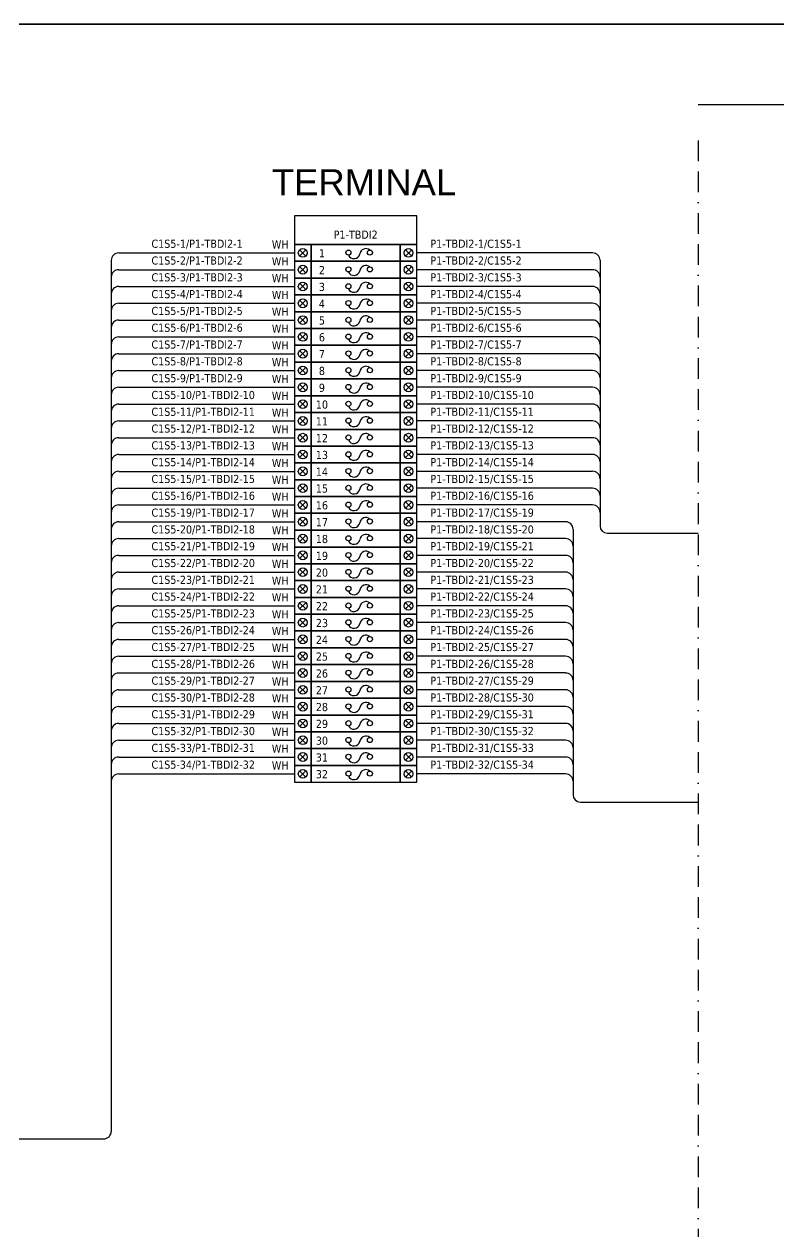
# Model space of a CAD drawing. Header units: millimetres. Extents: x 0 to 62600, y 0 to 14837.
# Drawn here: x 22258 to 23184, y 13240 to 14721 of the extents above; entities that cross this region are included whole.
import ezdxf
from ezdxf.enums import TextEntityAlignment as Align

# ---------------------------------------------------------------- set-up
doc = ezdxf.new("R2010")
doc.units = ezdxf.units.MM
doc.linetypes.add('BORDERX2', pattern=[88.9, 25.4, -12.7, 25.4, -12.7, 0, -12.7])
doc.layers.add('HELPPOINT', color=7, linetype='Continuous')
doc.layers.add('x01001-FrameArea', color=2, linetype='BORDERX2')
doc.layers.add('IE-WIRE', color=7, linetype='Continuous', lineweight=25)
doc.layers.add('power', color=7, linetype='Continuous', lineweight=25)
doc.styles.get("Standard").update_dxf_attribs({"font": 'arial.ttf'})
doc.styles.add('Tahoma', font='')
doc.styles.get('Tahoma').set_extended_font_data('Tahoma')

msp = doc.modelspace()

# ---------------------------------------------------------------- linework, layer by layer
msp.add_line((23084.7, 14622.5), (23861.5, 14622.5))
at = {"color": 1, "ltscale": 25.4}
for p, q in [((22603.7, 14444.4), (22596.1, 14436.7)), ((22596.1, 14444.4), (22603.7, 14436.7)), ((22725.8, 14444.4), (22733.5, 14436.7)), ((22733.5, 14444.4), (22725.8, 14436.7)), ((22603.7, 14423.8), (22596.1, 14416.1)), ((22596.1, 14423.8), (22603.7, 14416.1)), ((22725.8, 14423.8), (22733.5, 14416.1)), ((22733.5, 14423.8), (22725.8, 14416.1)), ((22603.7, 14403.2), (22596.1, 14395.5)), ((22596.1, 14403.2), (22603.7, 14395.5)), ((22725.8, 14403.2), (22733.5, 14395.5)), ((22733.5, 14403.2), (22725.8, 14395.5)), ((22603.7, 14382.5), (22596.1, 14374.9)), ((22596.1, 14382.5), (22603.7, 14374.9)), ((22725.8, 14382.5), (22733.5, 14374.9)), ((22733.5, 14382.5), (22725.8, 14374.9)), ((22603.7, 14361.9), (22596.1, 14354.3)), ((22596.1, 14361.9), (22603.7, 14354.3)), ((22725.8, 14361.9), (22733.5, 14354.3)), ((22733.5, 14361.9), (22725.8, 14354.3)), ((22603.7, 14341.3), (22596.1, 14333.7)), ((22596.1, 14341.3), (22603.7, 14333.7)), ((22725.8, 14341.3), (22733.5, 14333.7)), ((22733.5, 14341.3), (22725.8, 14333.7)), ((22603.7, 14320.7), (22596.1, 14313)), ((22596.1, 14320.7), (22603.7, 14313)), ((22725.8, 14320.7), (22733.5, 14313)), ((22733.5, 14320.7), (22725.8, 14313)), ((22603.7, 14300.1), (22596.1, 14292.4)), ((22596.1, 14300.1), (22603.7, 14292.4)), ((22725.8, 14300.1), (22733.5, 14292.4)), ((22733.5, 14300.1), (22725.8, 14292.4)), ((22603.7, 14279.5), (22596.1, 14271.8)), ((22596.1, 14279.5), (22603.7, 14271.8)), ((22725.8, 14279.5), (22733.5, 14271.8)), ((22733.5, 14279.5), (22725.8, 14271.8)), ((22603.7, 14258.9), (22596.1, 14251.2)), ((22596.1, 14258.9), (22603.7, 14251.2)), ((22725.8, 14258.9), (22733.5, 14251.2)), ((22733.5, 14258.9), (22725.8, 14251.2)), ((22603.7, 14238.3), (22596.1, 14230.6)), ((22596.1, 14238.3), (22603.7, 14230.6)), ((22725.8, 14238.3), (22733.5, 14230.6)), ((22733.5, 14238.3), (22725.8, 14230.6)), ((22603.7, 14217.7), (22596.1, 14210)), ((22596.1, 14217.7), (22603.7, 14210)), ((22725.8, 14217.7), (22733.5, 14210)), ((22733.5, 14217.7), (22725.8, 14210)), ((22603.7, 14197), (22596.1, 14189.4)), ((22596.1, 14197), (22603.7, 14189.4)), ((22725.8, 14197), (22733.5, 14189.4)), ((22733.5, 14197), (22725.8, 14189.4)), ((22603.7, 14176.4), (22596.1, 14168.8)), ((22596.1, 14176.4), (22603.7, 14168.8)), ((22725.8, 14176.4), (22733.5, 14168.8)), ((22733.5, 14176.4), (22725.8, 14168.8)), ((22603.7, 14155.8), (22596.1, 14148.1)), ((22596.1, 14155.8), (22603.7, 14148.1)), ((22725.8, 14155.8), (22733.5, 14148.1)), ((22733.5, 14155.8), (22725.8, 14148.1)), ((22603.7, 14135.2), (22596.1, 14127.5)), ((22596.1, 14135.2), (22603.7, 14127.5)), ((22725.8, 14135.2), (22733.5, 14127.5)), ((22733.5, 14135.2), (22725.8, 14127.5)), ((22603.7, 14114.6), (22596.1, 14106.9)), ((22596.1, 14114.6), (22603.7, 14106.9)), ((22725.8, 14114.6), (22733.5, 14106.9)), ((22733.5, 14114.6), (22725.8, 14106.9)), ((22603.7, 14094), (22596.1, 14086.3)), ((22596.1, 14094), (22603.7, 14086.3)), ((22725.8, 14094), (22733.5, 14086.3)), ((22733.5, 14094), (22725.8, 14086.3)), ((22603.7, 14073.4), (22596.1, 14065.7)), ((22596.1, 14073.4), (22603.7, 14065.7)), ((22725.8, 14073.4), (22733.5, 14065.7)), ((22733.5, 14073.4), (22725.8, 14065.7)), ((22603.7, 14052.8), (22596.1, 14045.1)), ((22596.1, 14052.8), (22603.7, 14045.1)), ((22725.8, 14052.8), (22733.5, 14045.1)), ((22733.5, 14052.8), (22725.8, 14045.1)), ((22603.7, 14032.1), (22596.1, 14024.5)), ((22596.1, 14032.1), (22603.7, 14024.5)), ((22725.8, 14032.1), (22733.5, 14024.5)), ((22733.5, 14032.1), (22725.8, 14024.5)), ((22603.7, 14011.5), (22596.1, 14003.9)), ((22596.1, 14011.5), (22603.7, 14003.9)), ((22725.8, 14011.5), (22733.5, 14003.9)), ((22733.5, 14011.5), (22725.8, 14003.9)), ((22603.7, 13990.9), (22596.1, 13983.3)), ((22596.1, 13990.9), (22603.7, 13983.3)), ((22725.8, 13990.9), (22733.5, 13983.3)), ((22733.5, 13990.9), (22725.8, 13983.3)), ((22603.7, 13970.3), (22596.1, 13962.6)), ((22596.1, 13970.3), (22603.7, 13962.6)), ((22725.8, 13970.3), (22733.5, 13962.6)), ((22733.5, 13970.3), (22725.8, 13962.6)), ((22603.7, 13949.7), (22596.1, 13942)), ((22596.1, 13949.7), (22603.7, 13942)), ((22725.8, 13949.7), (22733.5, 13942)), ((22733.5, 13949.7), (22725.8, 13942)), ((22603.7, 13929.1), (22596.1, 13921.4)), ((22596.1, 13929.1), (22603.7, 13921.4)), ((22725.8, 13929.1), (22733.5, 13921.4)), ((22733.5, 13929.1), (22725.8, 13921.4)), ((22603.7, 13908.5), (22596.1, 13900.8)), ((22596.1, 13908.5), (22603.7, 13900.8)), ((22725.8, 13908.5), (22733.5, 13900.8)), ((22733.5, 13908.5), (22725.8, 13900.8)), ((22603.7, 13887.9), (22596.1, 13880.2)), ((22596.1, 13887.9), (22603.7, 13880.2)), ((22725.8, 13887.9), (22733.5, 13880.2)), ((22733.5, 13887.9), (22725.8, 13880.2)), ((22603.7, 13867.3), (22596.1, 13859.6)), ((22596.1, 13867.3), (22603.7, 13859.6)), ((22725.8, 13867.3), (22733.5, 13859.6)), ((22733.5, 13867.3), (22725.8, 13859.6)), ((22603.7, 13846.6), (22596.1, 13839)), ((22596.1, 13846.6), (22603.7, 13839)), ((22725.8, 13846.6), (22733.5, 13839)), ((22733.5, 13846.6), (22725.8, 13839)), ((22603.7, 13826), (22596.1, 13818.4)), ((22596.1, 13826), (22603.7, 13818.4)), ((22725.8, 13826), (22733.5, 13818.4)), ((22733.5, 13826), (22725.8, 13818.4)), ((22603.7, 13805.4), (22596.1, 13797.7)), ((22596.1, 13805.4), (22603.7, 13797.7)), ((22725.8, 13805.4), (22733.5, 13797.7)), ((22733.5, 13805.4), (22725.8, 13797.7))]:
    msp.add_line(p, q, dxfattribs=at)
at = {"color": 4, "ltscale": 25.4}
msp.add_lwpolyline([(22589.6, 14450.9), (22739.9, 14450.9), (22739.9, 14486.1), (22589.6, 14486.1)], close=True, dxfattribs=at)
at = {"color": 1, "ltscale": 25.4}
for points in [[(22589.6, 14430.2), (22610.2, 14430.2), (22610.2, 14450.9), (22589.6, 14450.9)], [(22610.2, 14430.2), (22719.3, 14430.2), (22719.3, 14450.9), (22610.2, 14450.9)], [(22719.3, 14430.2), (22739.9, 14430.2), (22739.9, 14450.9), (22719.3, 14450.9)], [(22589.6, 14409.6), (22610.2, 14409.6), (22610.2, 14430.2), (22589.6, 14430.2)], [(22610.2, 14409.6), (22719.3, 14409.6), (22719.3, 14430.2), (22610.2, 14430.2)], [(22719.3, 14409.6), (22739.9, 14409.6), (22739.9, 14430.2), (22719.3, 14430.2)], [(22589.6, 14389), (22610.2, 14389), (22610.2, 14409.6), (22589.6, 14409.6)], [(22610.2, 14389), (22719.3, 14389), (22719.3, 14409.6), (22610.2, 14409.6)], [(22719.3, 14389), (22739.9, 14389), (22739.9, 14409.6), (22719.3, 14409.6)], [(22589.6, 14368.4), (22610.2, 14368.4), (22610.2, 14389), (22589.6, 14389)], [(22610.2, 14368.4), (22719.3, 14368.4), (22719.3, 14389), (22610.2, 14389)], [(22719.3, 14368.4), (22739.9, 14368.4), (22739.9, 14389), (22719.3, 14389)], [(22589.6, 14347.8), (22610.2, 14347.8), (22610.2, 14368.4), (22589.6, 14368.4)], [(22610.2, 14347.8), (22719.3, 14347.8), (22719.3, 14368.4), (22610.2, 14368.4)], [(22719.3, 14347.8), (22739.9, 14347.8), (22739.9, 14368.4), (22719.3, 14368.4)], [(22589.6, 14327.2), (22610.2, 14327.2), (22610.2, 14347.8), (22589.6, 14347.8)], [(22610.2, 14327.2), (22719.3, 14327.2), (22719.3, 14347.8), (22610.2, 14347.8)], [(22719.3, 14327.2), (22739.9, 14327.2), (22739.9, 14347.8), (22719.3, 14347.8)], [(22589.6, 14306.6), (22610.2, 14306.6), (22610.2, 14327.2), (22589.6, 14327.2)], [(22610.2, 14306.6), (22719.3, 14306.6), (22719.3, 14327.2), (22610.2, 14327.2)], [(22719.3, 14306.6), (22739.9, 14306.6), (22739.9, 14327.2), (22719.3, 14327.2)], [(22589.6, 14286), (22610.2, 14286), (22610.2, 14306.6), (22589.6, 14306.6)], [(22610.2, 14286), (22719.3, 14286), (22719.3, 14306.6), (22610.2, 14306.6)], [(22719.3, 14286), (22739.9, 14286), (22739.9, 14306.6), (22719.3, 14306.6)], [(22589.6, 14265.3), (22610.2, 14265.3), (22610.2, 14286), (22589.6, 14286)], [(22610.2, 14265.3), (22719.3, 14265.3), (22719.3, 14286), (22610.2, 14286)], [(22719.3, 14265.3), (22739.9, 14265.3), (22739.9, 14286), (22719.3, 14286)], [(22589.6, 14244.7), (22610.2, 14244.7), (22610.2, 14265.3), (22589.6, 14265.3)], [(22610.2, 14244.7), (22719.3, 14244.7), (22719.3, 14265.3), (22610.2, 14265.3)], [(22719.3, 14244.7), (22739.9, 14244.7), (22739.9, 14265.3), (22719.3, 14265.3)], [(22589.6, 14224.1), (22610.2, 14224.1), (22610.2, 14244.7), (22589.6, 14244.7)], [(22610.2, 14224.1), (22719.3, 14224.1), (22719.3, 14244.7), (22610.2, 14244.7)], [(22719.3, 14224.1), (22739.9, 14224.1), (22739.9, 14244.7), (22719.3, 14244.7)], [(22589.6, 14203.5), (22610.2, 14203.5), (22610.2, 14224.1), (22589.6, 14224.1)], [(22610.2, 14203.5), (22719.3, 14203.5), (22719.3, 14224.1), (22610.2, 14224.1)], [(22719.3, 14203.5), (22739.9, 14203.5), (22739.9, 14224.1), (22719.3, 14224.1)], [(22589.6, 14182.9), (22610.2, 14182.9), (22610.2, 14203.5), (22589.6, 14203.5)], [(22610.2, 14182.9), (22719.3, 14182.9), (22719.3, 14203.5), (22610.2, 14203.5)], [(22719.3, 14182.9), (22739.9, 14182.9), (22739.9, 14203.5), (22719.3, 14203.5)], [(22589.6, 14162.3), (22610.2, 14162.3), (22610.2, 14182.9), (22589.6, 14182.9)], [(22610.2, 14162.3), (22719.3, 14162.3), (22719.3, 14182.9), (22610.2, 14182.9)], [(22719.3, 14162.3), (22739.9, 14162.3), (22739.9, 14182.9), (22719.3, 14182.9)], [(22589.6, 14141.7), (22610.2, 14141.7), (22610.2, 14162.3), (22589.6, 14162.3)], [(22610.2, 14141.7), (22719.3, 14141.7), (22719.3, 14162.3), (22610.2, 14162.3)], [(22719.3, 14141.7), (22739.9, 14141.7), (22739.9, 14162.3), (22719.3, 14162.3)], [(22589.6, 14121.1), (22610.2, 14121.1), (22610.2, 14141.7), (22589.6, 14141.7)], [(22610.2, 14121.1), (22719.3, 14121.1), (22719.3, 14141.7), (22610.2, 14141.7)], [(22719.3, 14121.1), (22739.9, 14121.1), (22739.9, 14141.7), (22719.3, 14141.7)], [(22589.6, 14100.5), (22610.2, 14100.5), (22610.2, 14121.1), (22589.6, 14121.1)], [(22610.2, 14100.5), (22719.3, 14100.5), (22719.3, 14121.1), (22610.2, 14121.1)], [(22719.3, 14100.5), (22739.9, 14100.5), (22739.9, 14121.1), (22719.3, 14121.1)], [(22589.6, 14079.8), (22610.2, 14079.8), (22610.2, 14100.5), (22589.6, 14100.5)], [(22610.2, 14079.8), (22719.3, 14079.8), (22719.3, 14100.5), (22610.2, 14100.5)], [(22719.3, 14079.8), (22739.9, 14079.8), (22739.9, 14100.5), (22719.3, 14100.5)], [(22589.6, 14059.2), (22610.2, 14059.2), (22610.2, 14079.8), (22589.6, 14079.8)], [(22610.2, 14059.2), (22719.3, 14059.2), (22719.3, 14079.8), (22610.2, 14079.8)], [(22719.3, 14059.2), (22739.9, 14059.2), (22739.9, 14079.8), (22719.3, 14079.8)], [(22589.6, 14038.6), (22610.2, 14038.6), (22610.2, 14059.2), (22589.6, 14059.2)], [(22610.2, 14038.6), (22719.3, 14038.6), (22719.3, 14059.2), (22610.2, 14059.2)], [(22719.3, 14038.6), (22739.9, 14038.6), (22739.9, 14059.2), (22719.3, 14059.2)], [(22589.6, 14018), (22610.2, 14018), (22610.2, 14038.6), (22589.6, 14038.6)], [(22610.2, 14018), (22719.3, 14018), (22719.3, 14038.6), (22610.2, 14038.6)], [(22719.3, 14018), (22739.9, 14018), (22739.9, 14038.6), (22719.3, 14038.6)], [(22589.6, 13997.4), (22610.2, 13997.4), (22610.2, 14018), (22589.6, 14018)], [(22610.2, 13997.4), (22719.3, 13997.4), (22719.3, 14018), (22610.2, 14018)], [(22719.3, 13997.4), (22739.9, 13997.4), (22739.9, 14018), (22719.3, 14018)], [(22589.6, 13976.8), (22610.2, 13976.8), (22610.2, 13997.4), (22589.6, 13997.4)], [(22610.2, 13976.8), (22719.3, 13976.8), (22719.3, 13997.4), (22610.2, 13997.4)], [(22719.3, 13976.8), (22739.9, 13976.8), (22739.9, 13997.4), (22719.3, 13997.4)], [(22589.6, 13956.2), (22610.2, 13956.2), (22610.2, 13976.8), (22589.6, 13976.8)], [(22610.2, 13956.2), (22719.3, 13956.2), (22719.3, 13976.8), (22610.2, 13976.8)], [(22719.3, 13956.2), (22739.9, 13956.2), (22739.9, 13976.8), (22719.3, 13976.8)], [(22589.6, 13935.6), (22610.2, 13935.6), (22610.2, 13956.2), (22589.6, 13956.2)], [(22610.2, 13935.6), (22719.3, 13935.6), (22719.3, 13956.2), (22610.2, 13956.2)], [(22719.3, 13935.6), (22739.9, 13935.6), (22739.9, 13956.2), (22719.3, 13956.2)], [(22589.6, 13914.9), (22610.2, 13914.9), (22610.2, 13935.6), (22589.6, 13935.6)], [(22610.2, 13914.9), (22719.3, 13914.9), (22719.3, 13935.6), (22610.2, 13935.6)], [(22719.3, 13914.9), (22739.9, 13914.9), (22739.9, 13935.6), (22719.3, 13935.6)], [(22589.6, 13894.3), (22610.2, 13894.3), (22610.2, 13914.9), (22589.6, 13914.9)], [(22610.2, 13894.3), (22719.3, 13894.3), (22719.3, 13914.9), (22610.2, 13914.9)], [(22719.3, 13894.3), (22739.9, 13894.3), (22739.9, 13914.9), (22719.3, 13914.9)], [(22589.6, 13873.7), (22610.2, 13873.7), (22610.2, 13894.3), (22589.6, 13894.3)], [(22610.2, 13873.7), (22719.3, 13873.7), (22719.3, 13894.3), (22610.2, 13894.3)], [(22719.3, 13873.7), (22739.9, 13873.7), (22739.9, 13894.3), (22719.3, 13894.3)], [(22589.6, 13853.1), (22610.2, 13853.1), (22610.2, 13873.7), (22589.6, 13873.7)], [(22610.2, 13853.1), (22719.3, 13853.1), (22719.3, 13873.7), (22610.2, 13873.7)], [(22719.3, 13853.1), (22739.9, 13853.1), (22739.9, 13873.7), (22719.3, 13873.7)], [(22589.6, 13832.5), (22610.2, 13832.5), (22610.2, 13853.1), (22589.6, 13853.1)], [(22610.2, 13832.5), (22719.3, 13832.5), (22719.3, 13853.1), (22610.2, 13853.1)], [(22719.3, 13832.5), (22739.9, 13832.5), (22739.9, 13853.1), (22719.3, 13853.1)], [(22589.6, 13811.9), (22610.2, 13811.9), (22610.2, 13832.5), (22589.6, 13832.5)], [(22610.2, 13811.9), (22719.3, 13811.9), (22719.3, 13832.5), (22610.2, 13832.5)], [(22719.3, 13811.9), (22739.9, 13811.9), (22739.9, 13832.5), (22719.3, 13832.5)], [(22589.6, 13791.3), (22610.2, 13791.3), (22610.2, 13811.9), (22589.6, 13811.9)], [(22610.2, 13791.3), (22719.3, 13791.3), (22719.3, 13811.9), (22610.2, 13811.9)], [(22719.3, 13791.3), (22739.9, 13791.3), (22739.9, 13811.9), (22719.3, 13811.9)]]:
    msp.add_lwpolyline(points, close=True, dxfattribs=at)
for centre in [(22599.9, 14440.5), (22729.6, 14440.5), (22599.9, 14419.9), (22729.6, 14419.9), (22599.9, 14399.3), (22729.6, 14399.3), (22599.9, 14378.7), (22729.6, 14378.7), (22599.9, 14358.1), (22729.6, 14358.1), (22599.9, 14337.5), (22729.6, 14337.5), (22599.9, 14316.9), (22729.6, 14316.9), (22599.9, 14296.3), (22729.6, 14296.3), (22599.9, 14275.7), (22729.6, 14275.7), (22599.9, 14255), (22729.6, 14255), (22599.9, 14234.4), (22729.6, 14234.4), (22599.9, 14213.8), (22729.6, 14213.8), (22599.9, 14193.2), (22729.6, 14193.2), (22599.9, 14172.6), (22729.6, 14172.6), (22599.9, 14152), (22729.6, 14152), (22599.9, 14131.4), (22729.6, 14131.4), (22599.9, 14110.8), (22729.6, 14110.8), (22599.9, 14090.1), (22729.6, 14090.1), (22599.9, 14069.5), (22729.6, 14069.5), (22599.9, 14048.9), (22729.6, 14048.9), (22599.9, 14028.3), (22729.6, 14028.3), (22599.9, 14007.7), (22729.6, 14007.7), (22599.9, 13987.1), (22729.6, 13987.1), (22599.9, 13966.5), (22729.6, 13966.5), (22599.9, 13945.9), (22729.6, 13945.9), (22599.9, 13925.3), (22729.6, 13925.3), (22599.9, 13904.6), (22729.6, 13904.6), (22599.9, 13884), (22729.6, 13884), (22599.9, 13863.4), (22729.6, 13863.4), (22599.9, 13842.8), (22729.6, 13842.8), (22599.9, 13822.2), (22729.6, 13822.2), (22599.9, 13801.6), (22729.6, 13801.6)]:
    msp.add_circle(centre, 5.42, dxfattribs=at)
at = {"layer": 'HELPPOINT', "color": 4, "lineweight": 35}
msp.add_line((20966.5, 14721.1), (24859.8, 14721.1), dxfattribs=at)
msp.add_line((20966.5, 14721.1), (24859.8, 14721.1), dxfattribs=at)
at = {"layer": 'IE-WIRE', "color": 4, "ltscale": 25.4}
for p, q in [((22365.1, 14431.4), (22365.1, 13363)), ((22374.2, 14440.5), (22589.6, 14440.5)), ((22955.3, 14440.5), (22739.9, 14440.5)), ((22964.4, 14431.4), (22964.4, 14105.7)), ((22374.2, 14419.9), (22589.6, 14419.9)), ((22955.3, 14419.9), (22739.9, 14419.9)), ((22374.2, 14399.3), (22589.6, 14399.3)), ((22955.3, 14399.3), (22739.9, 14399.3)), ((22374.2, 14378.7), (22589.6, 14378.7)), ((22955.3, 14378.7), (22739.9, 14378.7)), ((22374.2, 14358.1), (22589.6, 14358.1)), ((22955.3, 14358.1), (22739.9, 14358.1)), ((22374.2, 14337.5), (22589.6, 14337.5)), ((22955.3, 14337.5), (22739.9, 14337.5)), ((22374.2, 14316.9), (22589.6, 14316.9)), ((22955.3, 14316.9), (22739.9, 14316.9)), ((22374.2, 14296.3), (22589.6, 14296.3)), ((22955.3, 14296.3), (22739.9, 14296.3)), ((22374.2, 14275.7), (22589.6, 14275.7)), ((22955.3, 14275.7), (22739.9, 14275.7)), ((22374.2, 14255), (22589.6, 14255)), ((22955.3, 14255), (22739.9, 14255)), ((22374.2, 14234.4), (22589.6, 14234.4)), ((22955.3, 14234.4), (22739.9, 14234.4)), ((22374.2, 14213.8), (22589.6, 14213.8)), ((22955.3, 14213.8), (22739.9, 14213.8)), ((22374.2, 14193.2), (22589.6, 14193.2)), ((22955.3, 14193.2), (22739.9, 14193.2)), ((22374.2, 14172.6), (22589.6, 14172.6)), ((22955.3, 14172.6), (22739.9, 14172.6)), ((22374.2, 14152), (22589.6, 14152)), ((22955.3, 14152), (22739.9, 14152)), ((22374.2, 14131.4), (22589.6, 14131.4)), ((22955.3, 14131.4), (22739.9, 14131.4)), ((22374.2, 14110.8), (22589.6, 14110.8)), ((22922.2, 14110.8), (22739.9, 14110.8)), ((22931.3, 14101.6), (22931.3, 13775.9)), ((22374.2, 14090.1), (22589.6, 14090.1)), ((22922.2, 14090.1), (22739.9, 14090.1)), ((22374.2, 14069.5), (22589.6, 14069.5)), ((22922.2, 14069.5), (22739.9, 14069.5)), ((22374.2, 14048.9), (22589.6, 14048.9)), ((22922.2, 14048.9), (22739.9, 14048.9)), ((22374.2, 14028.3), (22589.6, 14028.3)), ((22922.2, 14028.3), (22739.9, 14028.3)), ((22374.2, 14007.7), (22589.6, 14007.7)), ((22922.2, 14007.7), (22739.9, 14007.7)), ((22374.2, 13987.1), (22589.6, 13987.1)), ((22922.2, 13987.1), (22739.9, 13987.1)), ((22374.2, 13966.5), (22589.6, 13966.5)), ((22922.2, 13966.5), (22739.9, 13966.5)), ((22374.2, 13945.9), (22589.6, 13945.9)), ((22922.2, 13945.9), (22739.9, 13945.9)), ((22374.2, 13925.3), (22589.6, 13925.3)), ((22922.2, 13925.3), (22739.9, 13925.3)), ((22374.2, 13904.6), (22589.6, 13904.6)), ((22922.2, 13904.6), (22739.9, 13904.6)), ((22374.2, 13884), (22589.6, 13884)), ((22922.2, 13884), (22739.9, 13884)), ((22374.2, 13863.4), (22589.6, 13863.4)), ((22922.2, 13863.4), (22739.9, 13863.4)), ((22374.2, 13842.8), (22589.6, 13842.8)), ((22922.2, 13842.8), (22739.9, 13842.8)), ((22374.2, 13822.2), (22589.6, 13822.2)), ((22922.2, 13822.2), (22739.9, 13822.2)), ((22374.2, 13801.6), (22589.6, 13801.6)), ((22922.2, 13801.6), (22739.9, 13801.6))]:
    msp.add_line(p, q, dxfattribs=at)
at = {"layer": 'IE-WIRE', "color": 4}
for p, q in [((22973.4, 14096.7), (23084.7, 14096.7)), ((22940.3, 13766.9), (23084.7, 13766.9)), ((21314.6, 13353.9), (22355.9, 13353.9))]:
    msp.add_line(p, q, dxfattribs=at)
at = {"layer": 'IE-WIRE', "color": 4, "ltscale": 25.4}
for centre, start, end in [((22374.2, 14431.4), 90, 180), ((22955.3, 14431.4), 0, 90), ((22374.2, 14410.8), 90, 180), ((22955.3, 14410.8), 0, 90), ((22374.2, 14390.2), 90, 180), ((22955.3, 14390.2), 0, 90), ((22374.2, 14369.6), 90, 180), ((22955.3, 14369.6), 0, 90), ((22374.2, 14349), 90, 180), ((22955.3, 14349), 0, 90), ((22374.2, 14328.3), 90, 180), ((22955.3, 14328.3), 0, 90), ((22374.2, 14307.7), 90, 180), ((22955.3, 14307.7), 0, 90), ((22374.2, 14287.1), 90, 180), ((22955.3, 14287.1), 0, 90), ((22374.2, 14266.5), 90, 180), ((22955.3, 14266.5), 0, 90), ((22374.2, 14245.9), 90, 180), ((22955.3, 14245.9), 0, 90), ((22374.2, 14225.3), 90, 180), ((22955.3, 14225.3), 0, 90), ((22374.2, 14204.7), 90, 180), ((22955.3, 14204.7), 0, 90), ((22374.2, 14184.1), 90, 180), ((22955.3, 14184.1), 0, 90), ((22374.2, 14163.5), 90, 180), ((22955.3, 14163.5), 0, 90), ((22374.2, 14142.8), 90, 180), ((22955.3, 14142.8), 0, 90), ((22374.2, 14122.2), 90, 180), ((22955.3, 14122.2), 0, 90), ((22374.2, 14101.6), 90, 180), ((22922.2, 14101.6), 0, 90), ((22374.2, 14081), 90, 180), ((22922.2, 14081), 0, 90), ((22374.2, 14060.4), 90, 180), ((22922.2, 14060.4), 0, 90), ((22374.2, 14039.8), 90, 180), ((22922.2, 14039.8), 0, 90), ((22374.2, 14019.2), 90, 180), ((22922.2, 14019.2), 0, 90), ((22374.2, 13998.6), 90, 180), ((22922.2, 13998.6), 0, 90), ((22374.2, 13977.9), 90, 180), ((22922.2, 13977.9), 0, 90), ((22374.2, 13957.3), 90, 180), ((22922.2, 13957.3), 0, 90), ((22374.2, 13936.7), 90, 180), ((22922.2, 13936.7), 0, 90), ((22374.2, 13916.1), 90, 180), ((22922.2, 13916.1), 0, 90), ((22374.2, 13895.5), 90, 180), ((22922.2, 13895.5), 0, 90), ((22374.2, 13874.9), 90, 180), ((22922.2, 13874.9), 0, 90), ((22374.2, 13854.3), 90, 180), ((22922.2, 13854.3), 0, 90), ((22374.2, 13833.7), 90, 180), ((22922.2, 13833.7), 0, 90), ((22374.2, 13813.1), 90, 180), ((22922.2, 13813.1), 0, 90), ((22374.2, 13792.4), 90, 180), ((22922.2, 13792.4), 0, 90)]:
    msp.add_arc(centre, 9.14, start, end, dxfattribs=at)
at = {"layer": 'IE-WIRE', "color": 4}
for centre, radius, start, end in [((22973.4, 14105.7), 8.96, 180, 270), ((22940.3, 13775.9), 8.96, 180, 270), ((22355.9, 13363), 9.14, 270, 0)]:
    msp.add_arc(centre, radius, start, end, dxfattribs=at)
at = {"layer": 'power', "color": 1, "ltscale": 25.4}
for centre in [(22655.9, 14440.9), (22682.3, 14440.9), (22655.9, 14420.3), (22682.3, 14420.3), (22655.9, 14399.6), (22682.3, 14399.6), (22655.9, 14379), (22682.3, 14379), (22655.9, 14358.4), (22682.3, 14358.4), (22655.9, 14337.8), (22682.3, 14337.8), (22655.9, 14317.2), (22682.3, 14317.2), (22655.9, 14296.6), (22682.3, 14296.6), (22655.9, 14276), (22682.3, 14276), (22655.9, 14255.4), (22682.3, 14255.4), (22655.9, 14234.8), (22682.3, 14234.8), (22655.9, 14214.1), (22682.3, 14214.1), (22655.9, 14193.5), (22682.3, 14193.5), (22655.9, 14172.9), (22682.3, 14172.9), (22655.9, 14152.3), (22682.3, 14152.3), (22655.9, 14131.7), (22682.3, 14131.7), (22655.9, 14111.1), (22682.3, 14111.1), (22655.9, 14090.5), (22682.3, 14090.5), (22655.9, 14069.9), (22682.3, 14069.9), (22655.9, 14049.2), (22682.3, 14049.2), (22655.9, 14028.6), (22682.3, 14028.6), (22655.9, 14008), (22682.3, 14008), (22655.9, 13987.4), (22682.3, 13987.4), (22655.9, 13966.8), (22682.3, 13966.8), (22655.9, 13946.2), (22682.3, 13946.2), (22655.9, 13925.6), (22682.3, 13925.6), (22655.9, 13905), (22682.3, 13905), (22655.9, 13884.3), (22682.3, 13884.3), (22655.9, 13863.7), (22682.3, 13863.7), (22655.9, 13843.1), (22682.3, 13843.1), (22655.9, 13822.5), (22682.3, 13822.5), (22655.9, 13801.9), (22682.3, 13801.9)]:
    msp.add_circle(centre, 3.16, dxfattribs=at)
for centre, radius, start, end in [((22677.5, 14438.1), 7.66, 51.1309, 171.3254), ((22662.6, 14441), 7.52, 206.1634, 346.0383), ((22662.6, 14420.4), 7.52, 206.1634, 346.0383), ((22677.5, 14417.4), 7.66, 51.1309, 171.3254), ((22662.6, 14399.8), 7.52, 206.1634, 346.0383), ((22677.5, 14396.8), 7.66, 51.1309, 171.3254), ((22677.5, 14376.2), 7.66, 51.1309, 171.3254), ((22662.6, 14379.2), 7.52, 206.1634, 346.0383), ((22662.6, 14358.6), 7.52, 206.1634, 346.0383), ((22677.5, 14355.6), 7.66, 51.1309, 171.3254), ((22677.5, 14335), 7.66, 51.1309, 171.3254), ((22662.6, 14338), 7.52, 206.1634, 346.0383), ((22662.6, 14317.4), 7.52, 206.1634, 346.0383), ((22677.5, 14314.4), 7.66, 51.1309, 171.3254), ((22662.6, 14296.7), 7.52, 206.1634, 346.0383), ((22677.5, 14293.8), 7.66, 51.1309, 171.3254), ((22677.5, 14273.2), 7.66, 51.1309, 171.3254), ((22662.6, 14276.1), 7.52, 206.1634, 346.0383), ((22662.6, 14255.5), 7.52, 206.1634, 346.0383), ((22677.5, 14252.6), 7.66, 51.1309, 171.3254), ((22677.5, 14231.9), 7.66, 51.1309, 171.3254), ((22662.6, 14234.9), 7.52, 206.1634, 346.0383), ((22662.6, 14214.3), 7.52, 206.1634, 346.0383), ((22677.5, 14211.3), 7.66, 51.1309, 171.3254), ((22662.6, 14193.7), 7.52, 206.1634, 346.0383), ((22677.5, 14190.7), 7.66, 51.1309, 171.3254), ((22677.5, 14170.1), 7.66, 51.1309, 171.3254), ((22662.6, 14173.1), 7.52, 206.1634, 346.0383), ((22662.6, 14152.5), 7.52, 206.1634, 346.0383), ((22677.5, 14149.5), 7.66, 51.1309, 171.3254), ((22677.5, 14128.9), 7.66, 51.1309, 171.3254), ((22662.6, 14131.9), 7.52, 206.1634, 346.0383), ((22662.6, 14111.2), 7.52, 206.1634, 346.0383), ((22677.5, 14108.3), 7.66, 51.1309, 171.3254), ((22662.6, 14090.6), 7.52, 206.1634, 346.0383), ((22677.5, 14087.7), 7.66, 51.1309, 171.3254), ((22677.5, 14067), 7.66, 51.1309, 171.3254), ((22662.6, 14070), 7.52, 206.1634, 346.0383), ((22662.6, 14049.4), 7.52, 206.1634, 346.0383), ((22677.5, 14046.4), 7.66, 51.1309, 171.3254), ((22677.5, 14025.8), 7.66, 51.1309, 171.3254), ((22662.6, 14028.8), 7.52, 206.1634, 346.0383), ((22677.5, 14005.2), 7.66, 51.1309, 171.3254), ((22662.6, 14008.2), 7.52, 206.1634, 346.0383), ((22662.6, 13987.6), 7.52, 206.1634, 346.0383), ((22677.5, 13984.6), 7.66, 51.1309, 171.3254), ((22677.5, 13964), 7.66, 51.1309, 171.3254), ((22662.6, 13967), 7.52, 206.1634, 346.0383), ((22662.6, 13946.3), 7.52, 206.1634, 346.0383), ((22677.5, 13943.4), 7.66, 51.1309, 171.3254), ((22662.6, 13925.7), 7.52, 206.1634, 346.0383), ((22677.5, 13922.8), 7.66, 51.1309, 171.3254), ((22677.5, 13902.2), 7.66, 51.1309, 171.3254), ((22662.6, 13905.1), 7.52, 206.1634, 346.0383), ((22662.6, 13884.5), 7.52, 206.1634, 346.0383), ((22677.5, 13881.5), 7.66, 51.1309, 171.3254), ((22677.5, 13860.9), 7.66, 51.1309, 171.3254), ((22662.6, 13863.9), 7.52, 206.1634, 346.0383), ((22662.6, 13843.3), 7.52, 206.1634, 346.0383), ((22677.5, 13840.3), 7.66, 51.1309, 171.3254), ((22662.6, 13822.7), 7.52, 206.1634, 346.0383), ((22677.5, 13819.7), 7.66, 51.1309, 171.3254), ((22677.5, 13799.1), 7.66, 51.1309, 171.3254), ((22662.6, 13802.1), 7.52, 206.1634, 346.0383)]:
    msp.add_arc(centre, radius, start, end, dxfattribs=at)
at = {"layer": 'x01001-FrameArea'}
msp.add_line((23084.7, 14578.4), (23084.7, 12491.9), dxfattribs=at)

# ---------------------------------------------------------------- texts
at = {"color": 2}
msp.add_text('TERMINAL', height=32, dxfattribs=at).set_placement((22562, 14511.2))
at = {"color": 4, "style": 'Tahoma'}
for s, height, p in [('C1S5-1/P1-TBDI2-1', 9.949, (22414.4, 14446.8)), ('P1-TBDI2-1/C1S5-1', 9.949, (22756.4, 14446.8)), ('WH', 9.95, (22562, 14445.8)), ('C1S5-2/P1-TBDI2-2', 9.949, (22414.4, 14426.2)), ('WH', 9.95, (22562, 14425.2)), ('P1-TBDI2-2/C1S5-2', 9.949, (22756.4, 14426.2)), ('C1S5-3/P1-TBDI2-3', 9.949, (22414.4, 14405.6)), ('WH', 9.95, (22562, 14404.6)), ('P1-TBDI2-3/C1S5-3', 9.949, (22756.4, 14405.6)), ('C1S5-4/P1-TBDI2-4', 9.949, (22414.4, 14385)), ('WH', 9.95, (22562, 14384)), ('P1-TBDI2-4/C1S5-4', 9.949, (22756.4, 14385)), ('C1S5-5/P1-TBDI2-5', 9.949, (22414.4, 14364.4)), ('WH', 9.95, (22562, 14363.4)), ('P1-TBDI2-5/C1S5-5', 9.949, (22756.4, 14364.4)), ('C1S5-6/P1-TBDI2-6', 9.949, (22414.4, 14343.8)), ('P1-TBDI2-6/C1S5-6', 9.949, (22756.4, 14343.8)), ('WH', 9.95, (22562, 14342.7)), ('C1S5-7/P1-TBDI2-7', 9.949, (22414.4, 14323.2)), ('WH', 9.95, (22562, 14322.1)), ('P1-TBDI2-7/C1S5-7', 9.949, (22756.4, 14323.2)), ('C1S5-8/P1-TBDI2-8', 9.949, (22414.4, 14302.6)), ('WH', 9.95, (22562, 14301.5)), ('P1-TBDI2-8/C1S5-8', 9.949, (22756.4, 14302.6)), ('C1S5-9/P1-TBDI2-9', 9.949, (22414.4, 14281.9)), ('WH', 9.95, (22562, 14280.9)), ('P1-TBDI2-9/C1S5-9', 9.949, (22756.4, 14281.9)), ('C1S5-10/P1-TBDI2-10', 9.949, (22414.4, 14261.3)), ('WH', 9.95, (22562, 14260.3)), ('P1-TBDI2-10/C1S5-10', 9.949, (22756.4, 14261.3)), ('C1S5-11/P1-TBDI2-11', 9.949, (22414.4, 14240.7)), ('WH', 9.95, (22562, 14239.7)), ('P1-TBDI2-11/C1S5-11', 9.949, (22756.4, 14240.7)), ('C1S5-12/P1-TBDI2-12', 9.949, (22414.4, 14220.1)), ('WH', 9.95, (22562, 14219.1)), ('P1-TBDI2-12/C1S5-12', 9.949, (22756.4, 14220.1)), ('C1S5-13/P1-TBDI2-13', 9.949, (22414.4, 14199.5)), ('WH', 9.95, (22562, 14198.5)), ('P1-TBDI2-13/C1S5-13', 9.949, (22756.4, 14199.5)), ('C1S5-14/P1-TBDI2-14', 9.949, (22414.4, 14178.9)), ('WH', 9.95, (22562, 14177.8)), ('P1-TBDI2-14/C1S5-14', 9.949, (22756.4, 14178.9)), ('C1S5-15/P1-TBDI2-15', 9.949, (22414.4, 14158.3)), ('WH', 9.95, (22562, 14157.2)), ('P1-TBDI2-15/C1S5-15', 9.949, (22756.4, 14158.3)), ('C1S5-16/P1-TBDI2-16', 9.949, (22414.4, 14137.7)), ('WH', 9.95, (22562, 14136.6)), ('P1-TBDI2-16/C1S5-16', 9.949, (22756.4, 14137.7)), ('C1S5-19/P1-TBDI2-17', 9.949, (22414.4, 14117)), ('WH', 9.95, (22562, 14116)), ('P1-TBDI2-17/C1S5-19', 9.949, (22756.4, 14117)), ('C1S5-20/P1-TBDI2-18', 9.949, (22414.4, 14096.4)), ('WH', 9.95, (22562, 14095.4)), ('P1-TBDI2-18/C1S5-20', 9.949, (22756.4, 14096.4)), ('C1S5-21/P1-TBDI2-19', 9.949, (22414.4, 14075.8)), ('WH', 9.95, (22562, 14074.8)), ('P1-TBDI2-19/C1S5-21', 9.949, (22756.4, 14075.8)), ('C1S5-22/P1-TBDI2-20', 9.949, (22414.4, 14055.2)), ('WH', 9.95, (22562, 14054.2)), ('P1-TBDI2-20/C1S5-22', 9.949, (22756.4, 14055.2)), ('C1S5-23/P1-TBDI2-21', 9.949, (22414.4, 14034.6)), ('WH', 9.95, (22562, 14033.6)), ('P1-TBDI2-21/C1S5-23', 9.949, (22756.4, 14034.6)), ('C1S5-24/P1-TBDI2-22', 9.949, (22414.4, 14014)), ('WH', 9.95, (22562, 14013)), ('P1-TBDI2-22/C1S5-24', 9.949, (22756.4, 14014)), ('C1S5-25/P1-TBDI2-23', 9.949, (22414.4, 13993.4)), ('WH', 9.95, (22562, 13992.3)), ('P1-TBDI2-23/C1S5-25', 9.949, (22756.4, 13993.4)), ('C1S5-26/P1-TBDI2-24', 9.949, (22414.4, 13972.8)), ('P1-TBDI2-24/C1S5-26', 9.949, (22756.4, 13972.8)), ('WH', 9.95, (22562, 13971.7)), ('C1S5-27/P1-TBDI2-25', 9.949, (22414.4, 13952.2)), ('WH', 9.95, (22562, 13951.1)), ('P1-TBDI2-25/C1S5-27', 9.949, (22756.4, 13952.2)), ('C1S5-28/P1-TBDI2-26', 9.949, (22414.4, 13931.5)), ('WH', 9.95, (22562, 13930.5)), ('P1-TBDI2-26/C1S5-28', 9.949, (22756.4, 13931.5)), ('C1S5-29/P1-TBDI2-27', 9.949, (22414.4, 13910.9)), ('WH', 9.95, (22562, 13909.9)), ('P1-TBDI2-27/C1S5-29', 9.949, (22756.4, 13910.9)), ('C1S5-30/P1-TBDI2-28', 9.949, (22414.4, 13890.3)), ('WH', 9.95, (22562, 13889.3)), ('P1-TBDI2-28/C1S5-30', 9.949, (22756.4, 13890.3)), ('C1S5-31/P1-TBDI2-29', 9.949, (22414.4, 13869.7)), ('P1-TBDI2-29/C1S5-31', 9.949, (22756.4, 13869.7)), ('WH', 9.95, (22562, 13868.7)), ('C1S5-32/P1-TBDI2-30', 9.949, (22414.4, 13849.1)), ('WH', 9.95, (22562, 13848.1)), ('P1-TBDI2-30/C1S5-32', 9.949, (22756.4, 13849.1)), ('C1S5-33/P1-TBDI2-31', 9.949, (22414.4, 13828.5)), ('WH', 9.95, (22562, 13827.4)), ('P1-TBDI2-31/C1S5-33', 9.949, (22756.4, 13828.5)), ('C1S5-34/P1-TBDI2-32', 9.949, (22414.4, 13807.9)), ('WH', 9.95, (22562, 13806.8)), ('P1-TBDI2-32/C1S5-34', 9.949, (22756.4, 13807.9))]:
    msp.add_text(s, height=height, dxfattribs=at).set_placement(p)
msp.add_text('P1-TBDI2', height=9.95, dxfattribs=at).set_placement((22664.8, 14462.9), align=Align.MIDDLE_CENTER)
at = {"layer": 'power', "color": 7, "style": 'Tahoma'}
for s, p in [('1', (22623.4, 14440)), ('2', (22623.4, 14419.4)), ('3', (22623.4, 14398.8)), ('4', (22623.4, 14378.2)), ('5', (22623.4, 14357.6)), ('6', (22623.4, 14337)), ('7', (22623.4, 14316.4)), ('8', (22623.4, 14295.8)), ('9', (22623.4, 14275.1)), ('10', (22623.4, 14254.5)), ('11', (22623.4, 14233.9)), ('12', (22623.4, 14213.3)), ('13', (22623.4, 14192.7)), ('14', (22623.4, 14172.1)), ('15', (22623.4, 14151.5)), ('16', (22623.4, 14130.9)), ('17', (22623.4, 14110.2)), ('18', (22623.4, 14089.6)), ('19', (22623.4, 14069)), ('20', (22623.4, 14048.4)), ('21', (22623.4, 14027.8)), ('22', (22623.4, 14007.2)), ('23', (22623.4, 13986.6)), ('24', (22623.4, 13966)), ('25', (22623.4, 13945.4)), ('26', (22623.4, 13924.7)), ('27', (22623.4, 13904.1)), ('28', (22623.4, 13883.5)), ('29', (22623.4, 13862.9)), ('30', (22623.4, 13842.3)), ('31', (22623.4, 13821.7)), ('32', (22623.4, 13801.1))]:
    msp.add_text(s, height=9.97, dxfattribs=at).set_placement(p, align=Align.MIDDLE_CENTER)

doc.saveas('drawing.dxf')
